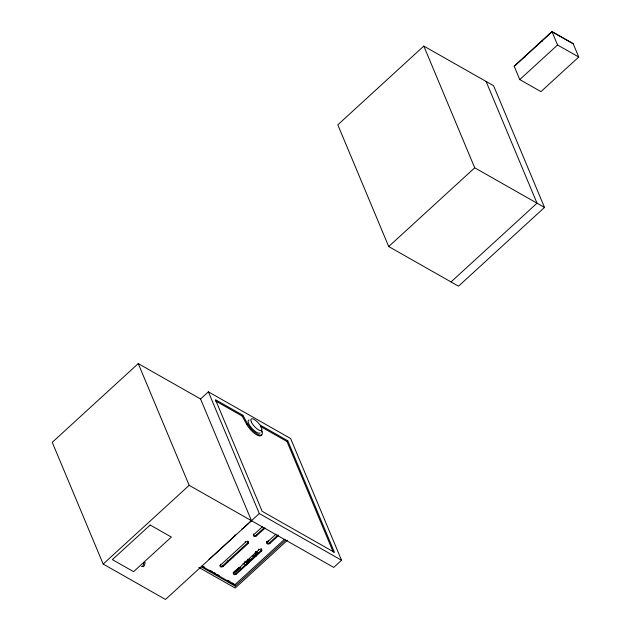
<?xml version="1.0" encoding="UTF-8"?>
<svg xmlns="http://www.w3.org/2000/svg" width="631" height="631" viewBox="0 0 631 631"><rect width="100%" height="100%" fill="white"/><g stroke="black" fill="none" stroke-linecap="round" stroke-linejoin="round"><path stroke-width="0.95" d="M247.092 560.722A6.428 5.947 19.9 0 0 248.582 561.369L248.582 561.314M258.434 553.206L256.541 551.762M248.575 561.369L249.056 559.492M234.472 571.386L238.77 567.813M226.892 562.3L227.878 560.983M235 571.639L239.693 567.34M257.345 553.048L257.992 553.056M258.071 553.71L257.748 553.34L257.732 553.844M423.803 46.079L337.806 124.82L388.72 246.547L458.508 286.182L544.506 207.441L493.584 85.706L423.803 46.079L474.725 167.807L544.506 207.441M200.563 398.981L138.252 363.59L52.255 442.331L103.176 564.067L165.488 599.45L259.302 513.555L208.38 391.819L200.563 398.981L251.485 520.709M551.936 31.55L514.147 66.145L519.77 79.593L540.956 91.621L578.745 57.019L573.122 43.578L551.936 31.55L557.559 44.99L578.745 57.019M514.257 66.405L552.038 31.802L573.224 43.839M519.77 79.593L557.559 44.99M388.72 246.547L474.725 167.807M215.565 400.93L242.123 416.01L242.903 415.293L247.526 423.74A11.161 3.81 47.5 0 0 256.754 433.71A11.161 3.81 47.5 0 0 262.315 433.126L261.904 431.383M261.36 435.075A11.161 3.81 47.5 0 1 254.948 433.734A11.161 3.81 47.5 0 1 246.745 424.45L247.526 423.74M103.176 564.067L189.174 485.326L138.252 363.59M451.031 281.931L537.028 203.19L486.107 81.462M333.278 552.164L286.987 441.487L287.768 440.769L260.351 425.199L260.792 426.966M251.666 520.449L243.18 528.218A1.877 1.286 -22.7 0 1 241.894 528.857M220.7 564.942L245.459 542.274A1.877 1.286 -22.7 0 1 248.007 541.792A1.877 1.286 -22.7 0 1 247.951 543.685L223.193 566.354A1.877 1.286 -22.7 0 1 220.645 566.843A1.877 1.286 -22.7 0 1 220.7 564.942L220.385 564.177M262.551 526.625L254.056 534.402A1.877 1.286 -22.7 0 0 254.001 536.303A1.877 1.286 -22.7 0 0 256.549 535.814L265.044 528.044M219.88 565.565A1.877 1.286 -22.7 0 0 222.877 565.597L247.636 542.928A1.877 1.286 -22.7 0 0 247.691 541.027M253.41 535.317A1.877 1.286 -22.7 0 0 256.233 535.056L264.018 527.934M234.077 572.538L258.836 549.869A1.877 1.286 -22.7 0 1 261.384 549.388A1.877 1.286 -22.7 0 1 261.329 551.289L236.57 573.95A1.877 1.286 -22.7 0 1 234.022 574.439A1.877 1.286 -22.7 0 1 234.077 572.538L233.762 571.781M278.413 535.64L269.926 543.409A1.877 1.286 -22.7 0 1 267.378 543.898A1.877 1.286 -22.7 0 1 267.434 541.997L275.921 534.22M233.273 572.467A1.877 1.286 -22.7 0 0 234.069 573.824A1.877 1.286 -22.7 0 0 236.254 573.193L261.013 550.524A1.877 1.286 -22.7 0 0 261.068 548.623M266.613 542.621A1.877 1.286 -22.7 0 0 269.611 542.652L278.097 534.875M284.478 539.331L234.724 584.89L201.675 566.117M201.36 566.906L235.253 586.16L285.733 539.939M287.413 540.246L235.197 588.06L198.789 567.379M208.38 391.819L290.631 438.529L341.552 560.257L333.728 567.419L189.174 485.326M541.887 41.307L542.321 41.181M252.763 555.532L255.989 555.264A6.428 1.475 -5.2 0 1 255.965 555.643M252.779 555.651L255.989 555.264M525.3 56.68L524.842 57.09M247.249 562.182L247.762 562.268M253.023 555.414L255.863 555.935M252.171 555.469L255.957 556.163M253.094 558.151A2.942 2.011 -22.7 0 0 253.331 556.266L254.971 556.313M253.291 556.219L255.074 556.542M247.32 559.295L249.213 559.642A2.942 2.011 -22.7 0 0 251.698 559.303L251.674 559.034M244.899 562.095L246.453 562.544L247.186 564.311M242.903 415.293L215.486 399.723L262.165 511.307L334.446 552.362L287.768 440.769M260.422 426.406L286.987 441.487M259.302 513.555L341.552 560.257M257.093 554.546A7.075 4.827 -22.7 0 0 256.825 553.971L255.76 551.66L258.331 553.119M255.358 553.284L256.951 554.192M245.23 561.377L248.417 563.183M244.804 561.614L246.453 562.544A1.877 1.278 -22.7 0 1 246.879 563.759M242.974 563.262L246.279 565.139M203.048 566.322L204.744 567.285M209.831 570.172L212.371 571.615M214.067 572.577L215.763 573.54M217.458 574.502L219.154 575.464M227.625 580.275L230.165 581.719M231.861 582.681L233.557 583.643M227.546 561.125L228.083 561.842M255.76 551.66L256.005 551.999A7.075 4.827 -22.7 0 1 256.462 553.837M253.197 555.99L253.236 556.037A2.942 2.011 -22.7 0 1 253.386 557.086M242.123 416.01L246.745 424.45M269.611 542.652L269.926 543.409M267.118 541.232L267.434 541.997M256.233 535.056L256.549 535.814M261.013 550.524L261.329 551.289M258.521 549.112L258.836 549.869M247.636 542.928L247.951 543.685M245.143 541.516L245.459 542.274M236.254 573.193L236.57 573.95M234.409 584.125L235.253 586.16M222.877 565.597L223.193 566.354M261.455 429.616L262.054 431.99M253.599 556.676L253.615 556.794A6.428 1.475 -5.2 0 0 254.743 556.432M145.059 562.355A4.172 1.775 -86.8 0 1 143.166 566.701M143.805 562.284A4.172 1.775 -86.8 0 1 141.454 566.535M252.763 555.406A2.926 1.996 -22.7 0 1 253.276 556.85M251.517 558.829A2.926 1.996 -22.7 0 1 250.807 559.105M255.807 555.84A6.428 1.475 -5.2 0 1 255.184 556.242M250.562 559.744A6.428 3.762 20 0 1 249 559.374M250.586 559.65A6.428 3.762 20 0 1 249.024 559.279M253.299 557.37A2.942 2.011 -22.7 0 1 253.173 557.646A6.476 4.417 -22.7 0 0 254.798 555.966M251.603 559.074A2.942 2.011 -22.7 0 1 249.119 559.421M248.953 562.339A6.476 4.417 -22.7 0 1 245.68 561.314M254.585 553.166A6.476 4.417 -22.7 0 1 256.73 555.217M255.665 552.898A6.476 4.417 -22.7 0 1 255.169 555.351M209.003 559.263A1.877 1.286 -22.7 0 0 209.823 558.758L234.574 536.09A1.877 1.286 -22.7 0 0 235.079 534.709M253.26 534.331A1.877 1.286 -22.7 0 1 253.449 533.968M268.625 540.381A4.898 3.171 -60.4 0 1 266.952 541.911M266.629 541.926A1.877 1.286 -22.7 0 1 266.818 541.572M260.122 432.85A8.574 2.926 47.5 0 1 251.54 427.905A8.574 2.926 47.5 0 1 249.142 419.986M235.45 571.986L240.474 567.6L235.473 571.954M150.17 525.031L112.381 559.626L133.567 571.662L171.356 537.06L150.17 525.031M251.375 422.068A7.714 2.634 47.5 0 0 260.982 430.626A7.714 2.634 47.5 0 0 256.73 421.35A7.714 2.634 47.5 0 0 251.375 422.068"/></g></svg>
